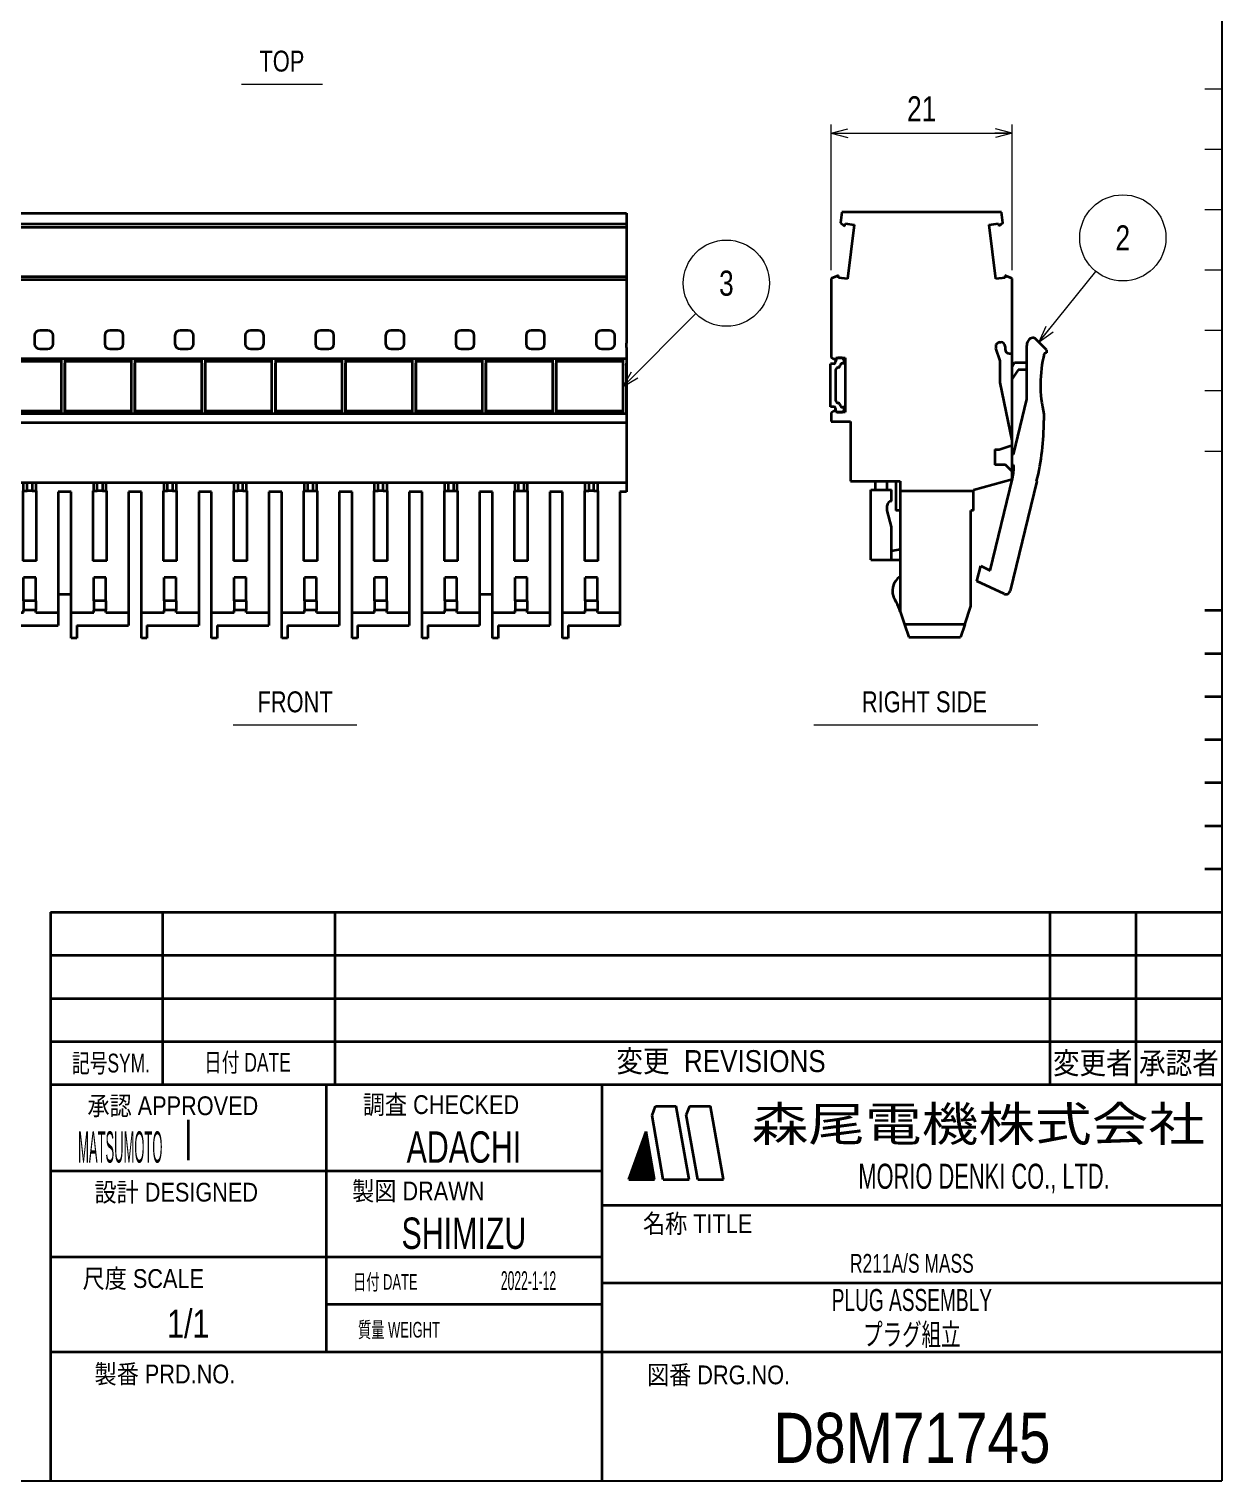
# Model space of a CAD drawing. Header units: millimetres. Extents: x 7 to 432, y 10 to 287.
# Drawn here: x 274.5 to 413, y 10.2 to 178.7 of the extents above; entities that cross this region are included whole.
import ezdxf
from ezdxf.enums import TextEntityAlignment as Align

# ---------------------------------------------------------------- set-up
doc = ezdxf.new("R2010")
doc.units = ezdxf.units.MM
for name, color, linetype in [('1', 7, 'Continuous'), ('GR01_バルーン', 7, 'Continuous'), ('図面枠D8M', 7, 'Continuous')]:
    doc.layers.add(name, color=color, linetype=linetype)
doc.styles.add('HG丸ｺﾞｼｯｸM-PRO', font='')
doc.styles.get('HG丸ｺﾞｼｯｸM-PRO').set_extended_font_data('HG丸ｺﾞｼｯｸM-PRO')

# ---------------------------------------------------------------- blocks, each defined once
blk = doc.blocks.new('BLKF024')
at = {"layer": '図面枠D8M', "color": 4, "linetype": 'Continuous', "lineweight": 13}
for p, q in [((345.992404, 50.333981), (346.206109, 50.547686)), ((346.073333, 50.556331), (346.18491, 50.667909)), ((346.154262, 50.778681), (346.163712, 50.788131)), ((344.8594, 47.221078), (346.502888, 48.864566)), ((344.940329, 47.443428), (346.48169, 48.984789)), ((345.021258, 47.665778), (346.460491, 49.105012)), ((345.102186, 47.888128), (346.439293, 49.225235)), ((345.183115, 48.110479), (346.418094, 49.345457)), ((345.264044, 48.332829), (346.396896, 49.46568)), ((345.344973, 48.555179), (346.375697, 49.585903)), ((345.425902, 48.777529), (346.354499, 49.706126)), ((345.506831, 48.999879), (346.3333, 49.826349)), ((345.58776, 49.22223), (346.312102, 49.946572)), ((345.668689, 49.44458), (346.290903, 50.066794)), ((345.749617, 49.66693), (346.269705, 50.187017)), ((345.830546, 49.88928), (346.248506, 50.30724)), ((345.911475, 50.111631), (346.227307, 50.427463)), ((344.157871, 45.246757), (346.693675, 47.782561)), ((344.211969, 45.442276), (346.672477, 47.902784)), ((344.292898, 45.664626), (346.651278, 48.023006)), ((344.299292, 45.246757), (346.714874, 47.662338)), ((344.373827, 45.886976), (346.63008, 48.143229)), ((344.440714, 45.246757), (346.736072, 47.542115)), ((344.454756, 46.109327), (346.608881, 48.263452)), ((344.535684, 46.331677), (346.587682, 48.383675)), ((344.582135, 45.246757), (346.757271, 47.421892)), ((344.616613, 46.554027), (346.566484, 48.503898)), ((344.697542, 46.776377), (346.545285, 48.624121)), ((344.723556, 45.246757), (346.778469, 47.301669)), ((344.778471, 46.998727), (346.524087, 48.744343)), ((344.864978, 45.246757), (346.799668, 47.181447)), ((345.006399, 45.246757), (346.820866, 47.061224)), ((345.147821, 45.246757), (346.842065, 46.941001)), ((345.289242, 45.246757), (346.863263, 46.820778)), ((345.430663, 45.246757), (346.884462, 46.700555)), ((345.572085, 45.246757), (346.90566, 46.580332)), ((345.713506, 45.246757), (346.926859, 46.46011)), ((345.854927, 45.246757), (346.948057, 46.339887)), ((345.996349, 45.246757), (346.969256, 46.219664)), ((346.13777, 45.246757), (346.990455, 46.099441)), ((346.279191, 45.246757), (347.011653, 45.979218)), ((346.420613, 45.246757), (347.032852, 45.858995)), ((346.562034, 45.246757), (347.05405, 45.738773)), ((346.703455, 45.246757), (347.075249, 45.61855)), ((346.844877, 45.246757), (347.096447, 45.498327)), ((346.986298, 45.246757), (347.117646, 45.378104)), ((347.12772, 45.246757), (347.138844, 45.257881))]:
    blk.add_line(p, q, dxfattribs=at)
blk = doc.blocks.new('BLKF023')
at = {"layer": '図面枠D8M', "color": 2, "linetype": 'Continuous', "lineweight": 25}
for p in [(413, 286.75), (7, 10.25)]:
    blk.add_line(p, (413, 10.25), dxfattribs=at)
at = {"layer": '図面枠D8M', "color": 4, "linetype": 'Continuous', "lineweight": 13}
for p, q in [((413, 171.75), (411, 171.75)), ((413, 164.75), (411, 164.75)), ((413, 157.75), (411, 157.75)), ((413, 150.75), (411, 150.75)), ((413, 143.75), (411, 143.75)), ((413, 136.75), (411, 136.75)), ((411, 129.75), (413, 129.75))]:
    blk.add_line(p, q, dxfattribs=at)
at = {"layer": '図面枠D8M', "color": 3, "linetype": 'Continuous', "lineweight": 35}
for p, q in [((413, 111.25), (411, 111.25)), ((413, 106.25), (411, 106.25)), ((413, 101.25), (411, 101.25)), ((413, 96.25), (411, 96.25)), ((413, 91.25), (411, 91.25)), ((413, 86.25), (411, 86.25)), ((413, 81.25), (411, 81.25)), ((277, 76.25), (413, 76.25)), ((277, 76.25), (277, 10.25)), ((290, 76.25), (290, 56.25)), ((310, 76.25), (310, 56.25)), ((393, 76.25), (393, 56.25)), ((403, 76.25), (403, 56.25)), ((277, 71.25), (413, 71.25)), ((277, 66.25), (413, 66.25)), ((277, 61.25), (413, 61.25)), ((277, 56.25), (413, 56.25)), ((309, 56.25), (309, 25.25)), ((341, 56.25), (341, 10.25)), ((346.84, 52.65), (347.23, 53.75)), ((348.14, 45.25), (346.84, 52.65)), ((347.23, 53.75), (349.64, 53.75)), ((351.14, 45.25), (349.64, 53.75)), ((351.18, 53.75), (350.82, 52.76)), ((352.14, 45.25), (350.82, 52.76)), ((351.18, 53.75), (353.64, 53.75)), ((355.14, 45.25), (353.64, 53.75)), ((293, 52.17), (293, 47.48)), ((344.14, 45.25), (346.16, 50.8)), ((347.14, 45.25), (346.16, 50.8)), ((277, 46.25), (341, 46.25)), ((344.14, 45.25), (347.14, 45.25)), ((348.14, 45.25), (351.14, 45.25)), ((352.14, 45.25), (355.14, 45.25)), ((341, 42.25), (413, 42.25)), ((277, 36.25), (341, 36.25)), ((341, 33.25), (413, 33.25)), ((309, 30.75), (341, 30.75)), ((277, 25.25), (413, 25.25))]:
    blk.add_line(p, q, dxfattribs=at)
at = {"layer": '図面枠D8M', "color": 4, "linetype": 'Continuous', "lineweight": 13}
blk.add_blockref('BLKF024', (0, 0), dxfattribs=at)
at = {"layer": '図面枠D8M', "color": 4, "linetype": 'Continuous', "lineweight": 13, "style": 'HG丸ｺﾞｼｯｸM-PRO'}
for s, height, width, p in [('記号SYM.', 2.182, 0.69227, (284.03, 58.74)), ('日付 DATE', 2.182, 0.692507, (299.87, 58.83)), ('変更  REVISIONS', 2.5455, 0.887352, (354.85, 58.97)), ('変更者', 2.545, 0.887717, (398, 58.75)), ('承認者', 2.545, 0.887717, (408, 58.75)), ('承認 APPROVED', 2.1818, 0.863151, (291.21, 53.79)), ('調査 CHECKED', 2.182, 0.863174, (322.34, 53.92)), ('設計 DESIGNED', 2.1818, 0.862613, (291.61, 43.76)), ('製図 DRAWN', 2.182, 0.863099, (319.7, 43.9)), ('名称 TITLE', 2.182, 0.862489, (352.13, 40.11)), ('尺度 SCALE', 2.182, 0.862581, (287.78, 33.74)), ('日付 DATE', 1.818, 0.618255, (315.88, 33.34)), ('質量 WEIGHT', 1.818, 0.618812, (317.46, 27.8)), ('製番 PRD.NO.', 2.182, 0.863299, (290.29, 22.66)), ('図番 DRG.NO.', 2.182, 0.863083, (354.56, 22.56))]:
    blk.add_text(s, height=height, dxfattribs=dict(at, width=width)).set_placement(p, align=Align.MIDDLE_CENTER)
at = {"layer": '図面枠D8M', "color": 2, "linetype": 'Continuous', "lineweight": 25, "style": 'HG丸ｺﾞｼｯｸM-PRO', "width": 1.206081}
blk.add_text('森尾電機株式会社', height=4, dxfattribs=at).set_placement((384.72, 51.68), align=Align.MIDDLE_CENTER)
at = {"layer": '図面枠D8M', "color": 3, "linetype": 'Continuous', "lineweight": 35, "style": 'HG丸ｺﾞｼｯｸM-PRO', "width": 0.652197}
blk.add_text('MORIO DENKI CO., LTD.', height=2.9091, dxfattribs=at).set_placement((385.38, 45.61), align=Align.MIDDLE_CENTER)
blk = doc.blocks.new('BLKF025')
at = {"layer": '図面枠D8M', "color": 3, "linetype": 'Continuous', "lineweight": 35, "style": 'HG丸ｺﾞｼｯｸM-PRO'}
for s, height, width, p in [('MATSUMOTO', 3.636, 0.309989, (285.11, 49)), ('ADACHI', 3.636, 0.72416, (325, 49)), ('SHIMIZU', 3.636, 0.725019, (325, 39)), ('R211A/S MASS', 2.1818, 0.691855, (377, 35.5)), ('2022-1-12', 2.182, 0.482367, (332.5, 33.5)), ('PLUG ASSEMBLY', 2.5455, 0.651557, (377, 31.25)), ('1/1', 3.273, 0.80628, (293, 28.5)), ('D8M71745', 5.818, 0.845432, (377, 15.25))]:
    blk.add_text(s, height=height, dxfattribs=dict(at, width=width)).set_placement(p, align=Align.MIDDLE_CENTER)
blk = doc.blocks.new('BLKF034')
at = {"layer": '1', "color": 7, "linetype": 'Continuous', "lineweight": 35}
for p, q in [((372.24, 117.15), (372.24, 125.25)), ((372.24, 125.25), (372.74, 125.25)), ((372.74, 125.25), (374.14, 125.25)), ((374.14, 125.25), (374.64, 125.25)), ((374.64, 123.95), (374.64, 125.25)), ((374.14, 122.85), (374.14, 123.45)), ((374.64, 120.98), (374.14, 122.85)), ((374.64, 118.15), (374.64, 120.98)), ((374.64, 117.15), (374.64, 118.15)), ((372.24, 117.15), (374.64, 117.15))]:
    blk.add_line(p, q, dxfattribs=at)
blk.add_arc((374.64, 123.45), 0.5, 90, 180, dxfattribs=at)
blk = doc.blocks.new('BLKF035')
at = {"layer": '1', "color": 7, "linetype": 'Continuous', "lineweight": 35}
for p, q in [((372.24, 117.15), (372.24, 125.25)), ((372.24, 125.25), (372.74, 125.25)), ((372.74, 125.25), (374.14, 125.25)), ((374.14, 125.25), (374.64, 125.25)), ((374.64, 123.95), (374.64, 125.25)), ((374.14, 122.85), (374.14, 123.45)), ((374.64, 120.98), (374.14, 122.85)), ((374.64, 118.15), (374.64, 120.98)), ((374.64, 117.15), (374.64, 118.15)), ((372.24, 117.15), (374.64, 117.15))]:
    blk.add_line(p, q, dxfattribs=at)
blk.add_arc((374.64, 123.45), 0.5, 90, 180, dxfattribs=at)
blk = doc.blocks.new('BLKF036')
at = {"layer": '1', "color": 7, "linetype": 'Continuous', "lineweight": 35}
for p, q in [((372.24, 117.15), (372.24, 125.25)), ((372.24, 125.25), (372.74, 125.25)), ((372.74, 125.25), (374.14, 125.25)), ((374.14, 125.25), (374.64, 125.25)), ((374.64, 123.95), (374.64, 125.25)), ((374.14, 122.85), (374.14, 123.45)), ((374.64, 120.98), (374.14, 122.85)), ((374.64, 118.15), (374.64, 120.98)), ((374.64, 117.15), (374.64, 118.15)), ((372.24, 117.15), (374.64, 117.15))]:
    blk.add_line(p, q, dxfattribs=at)
blk.add_arc((374.64, 123.45), 0.5, 90, 180, dxfattribs=at)
blk = doc.blocks.new('BLKF037')
at = {"layer": '1', "color": 7, "linetype": 'Continuous', "lineweight": 35}
for p, q in [((367.55, 134.9), (367.55, 139.9)), ((367.95, 139.9), (367.55, 139.9)), ((368.15, 140.15), (368.15, 140.1)), ((368.9, 140.59), (368.4, 140.59)), ((368.95, 139.95), (369.15, 139.95)), ((369.15, 139.95), (369.15, 140.15)), ((368.15, 139.15), (368.15, 135.65)), ((367.95, 134.9), (367.55, 134.9)), ((369.15, 134.85), (368.95, 134.85)), ((369.15, 134.65), (369.15, 134.85)), ((368.15, 134.7), (368.15, 134.65)), ((368.16, 134.53), (368.15, 134.65)), ((368.24, 134.36), (368.18, 134.48)), ((368.34, 134.26), (368.24, 134.36)), ((368.34, 134.26), (368.96, 134.26))]:
    blk.add_line(p, q, dxfattribs=at)
for centre, radius, start, end in [((367.95, 140.1), 0.2, 270, 0), ((368.65, 140.15), 0.5, 119.5672, 180), ((368.95, 139.65), 0.3, 90, 180), ((368.65, 140.15), 0.5, 0, 60.4328), ((368.45, 139.15), 0.3, 90, 180), ((368.45, 139.65), 0.2, 270, 0), ((367.95, 134.7), 0.2, 0, 90), ((368.45, 135.65), 0.3, 180, 270), ((368.45, 135.15), 0.2, 0, 90), ((368.95, 135.15), 0.3, 180, 270), ((368.65, 134.65), 0.5, 308.719, 0)]:
    blk.add_arc(centre, radius, start, end, dxfattribs=at)
blk = doc.blocks.new('FXTIP_ARROW_S')
at = {"color": 0, "linetype": 'Continuous', "lineweight": -2}
for q in [(-1, 0), (-0.966, 0.259), (-0.966, -0.259)]:
    blk.add_line((0, 0), q, dxfattribs=at)
blk = doc.blocks.new('FXTIP_ARROW_E')
at = {"color": 0, "linetype": 'Continuous', "lineweight": -2}
for q in [(-1, 0), (-0.966, 0.259), (-0.966, -0.259)]:
    blk.add_line((0, 0), q, dxfattribs=at)
blk = doc.blocks.new('BLKF039')
at = {"layer": '1', "color": 7, "linetype": 'Continuous', "lineweight": 35}
for p, q in [((314.54, 125.13), (315.04, 125.13)), ((314.54, 125.13), (314.54, 117.03)), ((315.64, 125.13), (315.04, 125.13)), ((315.64, 125.13), (316.14, 125.13)), ((316.14, 117.03), (316.14, 125.13)), ((315.04, 117.03), (314.54, 117.03)), ((315.64, 117.03), (315.04, 117.03)), ((316.14, 117.03), (315.64, 117.03))]:
    blk.add_line(p, q, dxfattribs=at)
blk = doc.blocks.new('BLKF040')
at = {"layer": '1', "color": 7, "linetype": 'Continuous', "lineweight": 35}
for p, q in [((306.39, 125.13), (306.39, 117.03)), ((306.39, 125.13), (306.89, 125.13)), ((306.89, 125.13), (307.49, 125.13)), ((307.49, 125.13), (307.99, 125.13)), ((307.99, 117.03), (307.99, 125.13)), ((306.89, 117.03), (306.39, 117.03)), ((307.49, 117.03), (306.89, 117.03)), ((307.99, 117.03), (307.49, 117.03))]:
    blk.add_line(p, q, dxfattribs=at)
blk = doc.blocks.new('BLKF041')
at = {"layer": '1', "color": 7, "linetype": 'Continuous', "lineweight": 35}
for p, q in [((265.64, 125.13), (266.14, 125.13)), ((265.64, 125.13), (265.64, 117.03)), ((266.14, 125.13), (266.74, 125.13)), ((266.74, 125.13), (267.24, 125.13)), ((267.24, 117.03), (267.24, 125.13)), ((266.14, 117.03), (265.64, 117.03)), ((266.74, 117.03), (266.14, 117.03)), ((267.24, 117.03), (266.74, 117.03))]:
    blk.add_line(p, q, dxfattribs=at)
blk = doc.blocks.new('BLKF042')
at = {"layer": '1', "color": 7, "linetype": 'Continuous', "lineweight": 35}
for p, q in [((298.24, 125.13), (298.74, 125.13)), ((298.24, 125.13), (298.24, 117.03)), ((299.34, 125.13), (298.74, 125.13)), ((299.34, 125.13), (299.84, 125.13)), ((299.84, 117.03), (299.84, 125.13)), ((298.74, 117.03), (298.24, 117.03)), ((299.34, 117.03), (298.74, 117.03)), ((299.84, 117.03), (299.34, 117.03))]:
    blk.add_line(p, q, dxfattribs=at)
blk = doc.blocks.new('BLKF043')
at = {"layer": '1', "color": 7, "linetype": 'Continuous', "lineweight": 35}
for p, q in [((273.79, 125.13), (273.79, 117.03)), ((273.79, 125.13), (274.29, 125.13)), ((274.89, 125.13), (274.29, 125.13)), ((274.89, 125.13), (275.39, 125.13)), ((275.39, 117.03), (275.39, 125.13)), ((274.29, 117.03), (273.79, 117.03)), ((274.89, 117.03), (274.29, 117.03)), ((275.39, 117.03), (274.89, 117.03))]:
    blk.add_line(p, q, dxfattribs=at)
blk = doc.blocks.new('BLKF044')
at = {"layer": '1', "color": 7, "linetype": 'Continuous', "lineweight": 35}
for p, q in [((281.94, 125.13), (281.94, 117.03)), ((281.94, 125.13), (282.44, 125.13)), ((283.04, 125.13), (282.44, 125.13)), ((283.04, 125.13), (283.54, 125.13)), ((283.54, 117.03), (283.54, 125.13)), ((282.44, 117.03), (281.94, 117.03)), ((283.04, 117.03), (282.44, 117.03)), ((283.54, 117.03), (283.04, 117.03))]:
    blk.add_line(p, q, dxfattribs=at)
blk = doc.blocks.new('BLKF045')
at = {"layer": '1', "color": 7, "linetype": 'Continuous', "lineweight": 35}
for p, q in [((290.09, 125.13), (290.09, 117.03)), ((290.09, 125.13), (290.59, 125.13)), ((291.19, 125.13), (290.59, 125.13)), ((291.19, 125.13), (291.69, 125.13)), ((291.69, 117.03), (291.69, 125.13)), ((290.59, 117.03), (290.09, 117.03)), ((291.19, 117.03), (290.59, 117.03)), ((291.69, 117.03), (291.19, 117.03))]:
    blk.add_line(p, q, dxfattribs=at)
blk = doc.blocks.new('BLKF046')
at = {"layer": '1', "color": 7, "linetype": 'Continuous', "lineweight": 35}
for p, q in [((338.99, 125.13), (339.49, 125.13)), ((338.99, 125.13), (338.99, 117.03)), ((340.09, 125.13), (339.49, 125.13)), ((340.09, 125.13), (340.59, 125.13)), ((340.59, 117.03), (340.59, 125.13)), ((339.49, 117.03), (338.99, 117.03)), ((340.09, 117.03), (339.49, 117.03)), ((340.59, 117.03), (340.09, 117.03))]:
    blk.add_line(p, q, dxfattribs=at)
blk = doc.blocks.new('BLKF047')
at = {"layer": '1', "color": 7, "linetype": 'Continuous', "lineweight": 35}
for p, q in [((322.69, 125.13), (323.19, 125.13)), ((322.69, 125.13), (322.69, 117.03)), ((323.19, 125.13), (323.79, 125.13)), ((323.79, 125.13), (324.29, 125.13)), ((324.29, 117.03), (324.29, 125.13)), ((323.19, 117.03), (322.69, 117.03)), ((323.79, 117.03), (323.19, 117.03)), ((324.29, 117.03), (323.79, 117.03))]:
    blk.add_line(p, q, dxfattribs=at)
blk = doc.blocks.new('BLKF048')
at = {"layer": '1', "color": 7, "linetype": 'Continuous', "lineweight": 35}
for p, q in [((330.84, 125.13), (331.34, 125.13)), ((330.84, 125.13), (330.84, 117.03)), ((331.34, 125.13), (331.94, 125.13)), ((331.94, 125.13), (332.44, 125.13)), ((332.44, 117.03), (332.44, 125.13)), ((331.34, 117.03), (330.84, 117.03)), ((331.94, 117.03), (331.34, 117.03)), ((332.44, 117.03), (331.94, 117.03))]:
    blk.add_line(p, q, dxfattribs=at)
blk = doc.blocks.new('BLKF049')
at = {"layer": '1', "color": 7, "linetype": 'Continuous', "lineweight": 35}
for p, q in [((262.36, 156.13), (262.36, 157.36)), ((262.36, 157.36), (343.86, 157.36)), ((343.86, 157.36), (343.86, 156.13)), ((262.36, 156.13), (343.86, 156.13)), ((262.36, 155.76), (262.36, 156.13)), ((262.36, 155.76), (343.86, 155.76)), ((262.36, 150.02), (262.36, 155.76)), ((343.86, 156.13), (343.86, 155.76)), ((343.86, 155.76), (343.86, 150.02)), ((262.36, 150.02), (343.86, 150.02)), ((262.36, 149.66), (262.36, 150.02)), ((343.86, 150.02), (343.86, 149.66)), ((262.36, 149.66), (343.86, 149.66)), ((262.36, 140.51), (262.36, 149.66)), ((343.86, 149.66), (343.86, 142.27)), ((268.56, 143.76), (267.61, 143.76)), ((276.71, 143.76), (275.76, 143.76)), ((284.86, 143.76), (283.91, 143.76)), ((293.01, 143.76), (292.06, 143.76)), ((301.16, 143.76), (300.21, 143.76)), ((309.31, 143.76), (308.36, 143.76)), ((317.46, 143.76), (316.51, 143.76)), ((325.61, 143.76), (324.66, 143.76)), ((333.76, 143.76), (332.81, 143.76)), ((341.91, 143.76), (340.96, 143.76)), ((267.01, 143.16), (267.01, 142.21)), ((267.61, 141.61), (268.56, 141.61)), ((269.16, 142.21), (269.16, 143.16)), ((275.16, 143.16), (275.16, 142.21)), ((275.76, 141.61), (276.71, 141.61)), ((277.31, 142.21), (277.31, 143.16)), ((283.31, 143.16), (283.31, 142.21)), ((283.91, 141.61), (284.86, 141.61)), ((285.46, 142.21), (285.46, 143.16)), ((291.46, 143.16), (291.46, 142.21)), ((292.06, 141.61), (293.01, 141.61)), ((293.61, 142.21), (293.61, 143.16)), ((299.61, 143.16), (299.61, 142.21)), ((300.21, 141.61), (301.16, 141.61)), ((301.76, 142.21), (301.76, 143.16)), ((307.76, 143.16), (307.76, 142.21)), ((308.36, 141.61), (309.31, 141.61)), ((309.91, 142.21), (309.91, 143.16)), ((315.91, 143.16), (315.91, 142.21)), ((316.51, 141.61), (317.46, 141.61)), ((318.06, 142.21), (318.06, 143.16)), ((324.06, 143.16), (324.06, 142.21)), ((324.66, 141.61), (325.61, 141.61)), ((326.21, 142.21), (326.21, 143.16)), ((332.21, 143.16), (332.21, 142.21)), ((332.81, 141.61), (333.76, 141.61)), ((334.36, 142.21), (334.36, 143.16)), ((340.36, 143.16), (340.36, 142.21)), ((340.96, 141.61), (341.91, 141.61)), ((342.51, 142.21), (342.51, 143.16)), ((343.86, 141.77), (343.86, 142.27)), ((343.86, 141.77), (343.86, 141.46)), ((262.36, 140.51), (343.86, 140.51)), ((262.36, 140.2), (262.36, 140.51)), ((262.36, 134.42), (262.36, 140.2)), ((262.65, 140.2), (270.12, 140.2)), ((270.51, 140.2), (278.27, 140.2)), ((278.66, 140.2), (286.42, 140.2)), ((286.81, 140.2), (294.57, 140.2)), ((294.96, 140.2), (302.72, 140.2)), ((303.11, 140.2), (310.87, 140.2)), ((311.26, 140.2), (319.02, 140.2)), ((319.41, 140.2), (327.17, 140.2)), ((327.56, 140.2), (335.32, 140.2)), ((335.71, 140.2), (343.47, 140.2)), ((343.86, 141.46), (343.86, 140.96)), ((343.86, 140.96), (343.86, 140.51)), ((343.86, 140.51), (343.86, 140.2)), ((343.86, 140.2), (343.86, 134.42)), ((262.36, 134.11), (262.36, 134.42)), ((262.36, 134.11), (343.86, 134.11)), ((262.36, 133.08), (262.36, 134.11)), ((262.65, 134.42), (270.12, 134.42)), ((270.51, 134.42), (278.27, 134.42)), ((278.66, 134.42), (286.42, 134.42)), ((286.81, 134.42), (294.57, 134.42)), ((294.96, 134.42), (302.72, 134.42)), ((303.11, 134.42), (310.87, 134.42)), ((311.26, 134.42), (319.02, 134.42)), ((319.41, 134.42), (327.17, 134.42)), ((327.56, 134.42), (335.32, 134.42)), ((335.71, 134.42), (343.47, 134.42)), ((343.86, 134.42), (343.86, 134.11)), ((343.86, 134.11), (343.86, 133.08)), ((262.36, 126.13), (262.36, 133.08)), ((262.36, 133.08), (343.86, 133.08)), ((343.86, 133.08), (343.86, 126.13)), ((262.36, 125.03), (262.36, 126.13)), ((262.36, 126.13), (265.74, 126.13)), ((263.11, 125.03), (262.36, 125.03)), ((263.11, 111.03), (263.11, 125.03)), ((265.74, 126.13), (266.14, 126.13)), ((265.74, 125.13), (265.74, 126.13)), ((266.14, 126.13), (266.74, 126.13)), ((266.14, 126.13), (266.14, 125.13)), ((266.14, 125.13), (266.74, 125.13)), ((266.74, 125.13), (266.74, 126.13)), ((266.74, 126.13), (267.14, 126.13)), ((267.14, 126.13), (267.14, 125.13)), ((267.14, 126.13), (273.89, 126.13)), ((271.26, 125.03), (269.76, 125.03)), ((269.76, 125.03), (269.76, 111.03)), ((271.26, 111.03), (271.26, 125.03)), ((273.89, 126.13), (274.29, 126.13)), ((273.89, 125.13), (273.89, 126.13)), ((274.29, 126.13), (274.89, 126.13)), ((274.29, 125.13), (274.29, 126.13)), ((274.89, 125.13), (274.29, 125.13)), ((274.89, 126.13), (274.89, 125.13)), ((274.89, 126.13), (275.29, 126.13)), ((275.29, 126.13), (282.04, 126.13)), ((275.29, 126.13), (275.29, 125.13)), ((279.41, 125.03), (277.91, 125.03)), ((277.91, 125.03), (277.91, 111.03)), ((279.41, 111.03), (279.41, 125.03)), ((282.04, 126.13), (282.44, 126.13)), ((282.04, 125.13), (282.04, 126.13)), ((282.44, 126.13), (283.04, 126.13)), ((282.44, 125.13), (282.44, 126.13)), ((283.04, 125.13), (282.44, 125.13)), ((283.04, 126.13), (283.44, 126.13)), ((283.04, 126.13), (283.04, 125.13)), ((283.44, 126.13), (283.44, 125.13)), ((283.44, 126.13), (290.19, 126.13)), ((287.56, 125.03), (286.06, 125.03)), ((286.06, 125.03), (286.06, 111.03)), ((287.56, 111.03), (287.56, 125.03)), ((290.19, 126.13), (290.59, 126.13)), ((290.19, 125.13), (290.19, 126.13)), ((290.59, 126.13), (291.19, 126.13)), ((290.59, 125.13), (290.59, 126.13)), ((291.19, 125.13), (290.59, 125.13)), ((291.19, 126.13), (291.59, 126.13)), ((291.19, 126.13), (291.19, 125.13)), ((291.59, 126.13), (298.34, 126.13)), ((291.59, 126.13), (291.59, 125.13)), ((295.71, 125.03), (294.21, 125.03)), ((294.21, 125.03), (294.21, 111.03)), ((295.71, 111.03), (295.71, 125.03)), ((298.34, 125.13), (298.34, 126.13)), ((298.34, 126.13), (298.74, 126.13)), ((298.74, 126.13), (298.74, 125.13)), ((298.74, 126.13), (299.34, 126.13)), ((299.34, 125.13), (298.74, 125.13)), ((299.34, 126.13), (299.74, 126.13)), ((299.34, 125.13), (299.34, 126.13)), ((299.74, 126.13), (306.49, 126.13)), ((299.74, 126.13), (299.74, 125.13)), ((303.86, 125.03), (302.36, 125.03)), ((302.36, 125.03), (302.36, 111.03)), ((303.86, 111.03), (303.86, 125.03)), ((306.49, 126.13), (306.89, 126.13)), ((306.49, 125.13), (306.49, 126.13)), ((306.89, 126.13), (307.49, 126.13)), ((306.89, 125.13), (306.89, 126.13)), ((306.89, 125.13), (307.49, 125.13)), ((307.49, 126.13), (307.89, 126.13)), ((307.49, 125.13), (307.49, 126.13)), ((307.89, 126.13), (314.64, 126.13)), ((307.89, 126.13), (307.89, 125.13)), ((312.01, 125.03), (310.51, 125.03)), ((310.51, 125.03), (310.51, 111.03)), ((312.01, 111.03), (312.01, 125.03)), ((314.64, 125.13), (314.64, 126.13)), ((314.64, 126.13), (315.04, 126.13)), ((315.04, 125.13), (315.04, 126.13)), ((315.04, 126.13), (315.64, 126.13)), ((315.64, 125.13), (315.04, 125.13)), ((315.64, 126.13), (316.04, 126.13)), ((315.64, 125.13), (315.64, 126.13)), ((316.04, 126.13), (322.79, 126.13)), ((316.04, 126.13), (316.04, 125.13)), ((320.16, 125.03), (318.66, 125.03)), ((318.66, 125.03), (318.66, 111.03)), ((320.16, 111.03), (320.16, 125.03)), ((322.79, 125.13), (322.79, 126.13)), ((322.79, 126.13), (323.19, 126.13)), ((323.19, 126.13), (323.19, 125.13)), ((323.19, 126.13), (323.79, 126.13)), ((323.19, 125.13), (323.79, 125.13)), ((323.79, 126.13), (324.19, 126.13)), ((323.79, 126.13), (323.79, 125.13)), ((324.19, 126.13), (330.94, 126.13)), ((324.19, 126.13), (324.19, 125.13)), ((328.31, 125.03), (326.81, 125.03)), ((326.81, 125.03), (326.81, 111.03)), ((328.31, 111.03), (328.31, 125.03)), ((330.94, 126.13), (331.34, 126.13)), ((330.94, 125.13), (330.94, 126.13)), ((331.34, 126.13), (331.94, 126.13)), ((331.34, 125.13), (331.34, 126.13)), ((331.34, 125.13), (331.94, 125.13)), ((331.94, 126.13), (332.34, 126.13)), ((331.94, 126.13), (331.94, 125.13)), ((332.34, 126.13), (339.09, 126.13)), ((332.34, 126.13), (332.34, 125.13)), ((336.46, 125.03), (334.96, 125.03)), ((334.96, 125.03), (334.96, 111.03)), ((336.46, 111.03), (336.46, 125.03)), ((339.09, 125.13), (339.09, 126.13)), ((339.09, 126.13), (339.49, 126.13)), ((339.49, 126.13), (340.09, 126.13)), ((339.49, 126.13), (339.49, 125.13)), ((340.09, 125.13), (339.49, 125.13)), ((340.09, 126.13), (340.49, 126.13)), ((340.09, 125.13), (340.09, 126.13)), ((340.49, 126.13), (343.86, 126.13)), ((340.49, 126.13), (340.49, 125.13)), ((343.86, 125.03), (343.11, 125.03)), ((343.11, 125.03), (343.11, 111.03)), ((343.86, 126.13), (343.86, 125.03)), ((266.74, 117.03), (266.14, 117.03)), ((274.89, 117.03), (274.29, 117.03)), ((283.04, 117.03), (282.44, 117.03)), ((291.19, 117.03), (290.59, 117.03)), ((299.34, 117.03), (298.74, 117.03)), ((307.49, 117.03), (306.89, 117.03)), ((315.64, 117.03), (315.04, 117.03)), ((323.79, 117.03), (323.19, 117.03)), ((331.94, 117.03), (331.34, 117.03)), ((340.09, 117.03), (339.49, 117.03)), ((265.74, 112.37), (265.74, 115.1)), ((267.14, 115.1), (265.74, 115.1)), ((267.14, 112.37), (267.14, 115.1)), ((275.29, 115.1), (273.89, 115.1)), ((273.89, 112.37), (273.89, 115.1)), ((275.29, 112.37), (275.29, 115.1)), ((283.44, 115.1), (282.04, 115.1)), ((282.04, 112.37), (282.04, 115.1)), ((283.44, 112.37), (283.44, 115.1)), ((291.59, 115.1), (290.19, 115.1)), ((290.19, 112.37), (290.19, 115.1)), ((291.59, 112.37), (291.59, 115.1)), ((299.74, 115.1), (298.34, 115.1)), ((298.34, 112.37), (298.34, 115.1)), ((299.74, 112.37), (299.74, 115.1)), ((307.89, 115.1), (306.49, 115.1)), ((306.49, 112.37), (306.49, 115.1)), ((307.89, 112.37), (307.89, 115.1)), ((316.04, 115.1), (314.64, 115.1)), ((314.64, 112.37), (314.64, 115.1)), ((316.04, 112.37), (316.04, 115.1)), ((322.79, 112.37), (322.79, 115.1)), ((324.19, 115.1), (322.79, 115.1)), ((324.19, 112.37), (324.19, 115.1)), ((330.94, 112.37), (330.94, 115.1)), ((332.34, 115.1), (330.94, 115.1)), ((332.34, 112.37), (332.34, 115.1)), ((339.09, 112.37), (339.09, 115.1)), ((340.49, 115.1), (339.09, 115.1)), ((340.49, 112.37), (340.49, 115.1)), ((265.74, 112.37), (265.74, 111.3)), ((265.74, 111.03), (265.74, 111.3)), ((267.14, 112.37), (267.14, 111.3)), ((267.14, 111.03), (267.14, 111.3)), ((273.89, 112.37), (273.89, 111.3)), ((273.89, 111.03), (273.89, 111.3)), ((275.29, 112.37), (275.29, 111.3)), ((275.29, 111.03), (275.29, 111.3)), ((282.04, 112.37), (282.04, 111.3)), ((282.04, 111.03), (282.04, 111.3)), ((283.44, 112.37), (283.44, 111.3)), ((283.44, 111.03), (283.44, 111.3)), ((290.19, 112.37), (290.19, 111.3)), ((290.19, 111.03), (290.19, 111.3)), ((291.59, 112.37), (291.59, 111.3)), ((291.59, 111.03), (291.59, 111.3)), ((298.34, 112.37), (298.34, 111.3)), ((298.34, 111.03), (298.34, 111.3)), ((299.74, 112.37), (299.74, 111.3)), ((299.74, 111.03), (299.74, 111.3)), ((306.49, 112.37), (306.49, 111.3)), ((306.49, 111.03), (306.49, 111.3)), ((307.89, 112.37), (307.89, 111.3)), ((307.89, 111.03), (307.89, 111.3)), ((314.64, 112.37), (314.64, 111.3)), ((314.64, 111.03), (314.64, 111.3)), ((316.04, 112.37), (316.04, 111.3)), ((316.04, 111.03), (316.04, 111.3)), ((322.79, 112.37), (322.79, 111.3)), ((322.79, 111.03), (322.79, 111.3)), ((324.19, 112.37), (324.19, 111.3)), ((324.19, 111.03), (324.19, 111.3)), ((330.94, 112.37), (330.94, 111.3)), ((330.94, 111.03), (330.94, 111.3)), ((332.34, 112.37), (332.34, 111.3)), ((332.34, 111.03), (332.34, 111.3)), ((339.09, 112.37), (339.09, 111.3)), ((339.09, 111.03), (339.09, 111.3)), ((340.49, 112.37), (340.49, 111.3)), ((340.49, 111.03), (340.49, 111.3)), ((263.11, 108.03), (263.11, 111.03)), ((263.11, 111.03), (265.74, 111.03)), ((263.76, 109.53), (263.76, 108.03)), ((263.76, 109.53), (269.76, 109.53)), ((267.14, 111.03), (269.76, 111.03)), ((269.76, 111.03), (269.76, 109.53)), ((271.26, 108.03), (271.26, 111.03)), ((271.26, 111.03), (273.89, 111.03)), ((271.91, 109.53), (271.91, 108.03)), ((271.91, 109.53), (277.91, 109.53)), ((275.29, 111.03), (277.91, 111.03)), ((277.91, 111.03), (277.91, 109.53)), ((279.41, 108.03), (279.41, 111.03)), ((279.41, 111.03), (282.04, 111.03)), ((280.06, 109.53), (280.06, 108.03)), ((280.06, 109.53), (286.06, 109.53)), ((283.44, 111.03), (286.06, 111.03)), ((286.06, 111.03), (286.06, 109.53)), ((287.56, 108.03), (287.56, 111.03)), ((287.56, 111.03), (290.19, 111.03)), ((288.21, 109.53), (288.21, 108.03)), ((288.21, 109.53), (294.21, 109.53)), ((291.59, 111.03), (294.21, 111.03)), ((294.21, 111.03), (294.21, 109.53)), ((295.71, 108.03), (295.71, 111.03)), ((295.71, 111.03), (298.34, 111.03)), ((296.36, 109.53), (296.36, 108.03)), ((296.36, 109.53), (302.36, 109.53)), ((299.74, 111.03), (302.36, 111.03)), ((302.36, 111.03), (302.36, 109.53)), ((303.86, 108.03), (303.86, 111.03)), ((303.86, 111.03), (306.49, 111.03)), ((304.51, 109.53), (304.51, 108.03)), ((304.51, 109.53), (310.51, 109.53)), ((307.89, 111.03), (310.51, 111.03)), ((310.51, 111.03), (310.51, 109.53)), ((312.01, 108.03), (312.01, 111.03)), ((312.01, 111.03), (314.64, 111.03)), ((312.66, 109.53), (312.66, 108.03)), ((312.66, 109.53), (318.66, 109.53)), ((316.04, 111.03), (318.66, 111.03)), ((318.66, 111.03), (318.66, 109.53)), ((320.16, 111.03), (322.79, 111.03)), ((320.16, 108.03), (320.16, 111.03)), ((320.81, 109.53), (320.81, 108.03)), ((320.81, 109.53), (326.81, 109.53)), ((324.19, 111.03), (326.81, 111.03)), ((326.81, 111.03), (326.81, 109.53)), ((328.31, 108.03), (328.31, 111.03)), ((328.31, 111.03), (330.94, 111.03)), ((328.96, 109.53), (334.96, 109.53)), ((328.96, 109.53), (328.96, 108.03)), ((332.34, 111.03), (334.96, 111.03)), ((334.96, 111.03), (334.96, 109.53)), ((336.46, 111.03), (339.09, 111.03)), ((336.46, 108.03), (336.46, 111.03)), ((337.11, 109.53), (343.11, 109.53)), ((337.11, 109.53), (337.11, 108.03)), ((340.49, 111.03), (343.11, 111.03)), ((343.11, 111.03), (343.11, 109.53)), ((263.76, 108.03), (263.11, 108.03)), ((271.91, 108.03), (271.26, 108.03)), ((280.06, 108.03), (279.41, 108.03)), ((288.21, 108.03), (287.56, 108.03)), ((296.36, 108.03), (295.71, 108.03)), ((304.51, 108.03), (303.86, 108.03)), ((312.66, 108.03), (312.01, 108.03)), ((320.81, 108.03), (320.16, 108.03)), ((328.96, 108.03), (328.31, 108.03)), ((337.11, 108.03), (336.46, 108.03))]:
    blk.add_line(p, q, dxfattribs=at)
at = {"layer": '1', "color": 2, "linetype": 'Continuous', "lineweight": 35}
for p, q in [((267.14, 112.37), (265.74, 112.37)), ((267.14, 111.3), (265.74, 111.3)), ((275.29, 112.37), (273.89, 112.37)), ((275.29, 111.3), (273.89, 111.3)), ((283.44, 112.37), (282.04, 112.37)), ((283.44, 111.3), (282.04, 111.3)), ((291.59, 112.37), (290.19, 112.37)), ((291.59, 111.3), (290.19, 111.3)), ((299.74, 112.37), (298.34, 112.37)), ((299.74, 111.3), (298.34, 111.3)), ((307.89, 112.37), (306.49, 112.37)), ((307.89, 111.3), (306.49, 111.3)), ((316.04, 112.37), (314.64, 112.37)), ((316.04, 111.3), (314.64, 111.3)), ((324.19, 112.37), (322.79, 112.37)), ((324.19, 111.3), (322.79, 111.3)), ((332.34, 112.37), (330.94, 112.37)), ((332.34, 111.3), (330.94, 111.3)), ((340.49, 112.37), (339.09, 112.37)), ((340.49, 111.3), (339.09, 111.3))]:
    blk.add_line(p, q, dxfattribs=at)
at = {"layer": '1', "color": 7, "linetype": 'Continuous', "lineweight": 35}
for centre, start, end in [((267.61, 143.16), 90, 180), ((268.56, 143.16), 0, 90), ((275.76, 143.16), 90, 180), ((276.71, 143.16), 0, 90), ((283.91, 143.16), 90, 180), ((284.86, 143.16), 0, 90), ((292.06, 143.16), 90, 180), ((293.01, 143.16), 0, 90), ((300.21, 143.16), 90, 180), ((301.16, 143.16), 0, 90), ((308.36, 143.16), 90, 180), ((309.31, 143.16), 0, 90), ((316.51, 143.16), 90, 180), ((317.46, 143.16), 0, 90), ((324.66, 143.16), 90, 180), ((325.61, 143.16), 0, 90), ((332.81, 143.16), 90, 180), ((333.76, 143.16), 0, 90), ((340.96, 143.16), 90, 180), ((341.91, 143.16), 0, 90), ((267.61, 142.21), 180, 270), ((268.56, 142.21), 270, 0), ((275.76, 142.21), 180, 270), ((276.71, 142.21), 270, 0), ((283.91, 142.21), 180, 270), ((284.86, 142.21), 270, 0), ((292.06, 142.21), 180, 270), ((293.01, 142.21), 270, 0), ((300.21, 142.21), 180, 270), ((301.16, 142.21), 270, 0), ((308.36, 142.21), 180, 270), ((309.31, 142.21), 270, 0), ((316.51, 142.21), 180, 270), ((317.46, 142.21), 270, 0), ((324.66, 142.21), 180, 270), ((325.61, 142.21), 270, 0), ((332.81, 142.21), 180, 270), ((333.76, 142.21), 270, 0), ((340.96, 142.21), 180, 270), ((341.91, 142.21), 270, 0)]:
    blk.add_arc(centre, 0.6, start, end, dxfattribs=at)
blk = doc.blocks.new('BLKF038')
at = {"layer": '1', "color": 7, "linetype": 'Continuous', "lineweight": 35}
for name in ['BLKF049', 'BLKF041', 'BLKF043', 'BLKF044', 'BLKF045', 'BLKF042', 'BLKF040', 'BLKF039', 'BLKF047', 'BLKF048', 'BLKF046']:
    blk.add_blockref(name, (0, 0), dxfattribs=at)

msp = doc.modelspace()

# ---------------------------------------------------------------- linework, layer by layer
at = {"layer": '1', "color": 7, "linetype": 'Continuous', "lineweight": 35}
for p, q in [((368.87, 157.47), (368.72, 156.24)), ((387.42, 157.47), (368.87, 157.47)), ((387.57, 156.24), (387.42, 157.47)), ((368.72, 156.24), (369.21, 155.87)), ((369.21, 155.87), (369.24, 156.15)), ((369.24, 156.15), (370.3, 156.01)), ((370.3, 156.01), (369.53, 149.74)), ((385.98, 156.01), (387.04, 156.15)), ((386.75, 149.74), (385.98, 156.01)), ((387.04, 156.15), (387.08, 155.87)), ((387.57, 156.24), (387.08, 155.87)), ((368.5, 150.14), (367.64, 149.77)), ((368.47, 149.87), (368.5, 150.14)), ((387.78, 150.14), (387.82, 149.87)), ((388.64, 149.77), (387.78, 150.14)), ((367.64, 149.77), (367.64, 140.62)), ((369.53, 149.74), (368.47, 149.87)), ((387.82, 149.87), (386.75, 149.74)), ((388.64, 141.07), (388.64, 149.77)), ((387.24, 140.25), (386.75, 141.72)), ((387.23, 142.38), (387.34, 142.38)), ((387.84, 141.88), (387.84, 141.57)), ((390.33, 140.05), (390.33, 142)), ((392.63, 141.52), (391.39, 142.76)), ((278.27, 134.11), (278.27, 140.51)), ((278.66, 140.51), (278.66, 134.11)), ((278.66, 134.17), (278.66, 139.95)), ((286.42, 139.54), (286.42, 140.51)), ((286.81, 140.51), (286.81, 134.11)), ((286.81, 134.17), (286.81, 139.95)), ((294.57, 134.11), (294.57, 140.51)), ((294.96, 140.51), (294.96, 134.11)), ((294.96, 134.17), (294.96, 139.95)), ((302.72, 139.54), (302.72, 140.51)), ((303.11, 140.51), (303.11, 134.11)), ((303.11, 134.17), (303.11, 139.95)), ((310.87, 134.11), (310.87, 140.51)), ((311.26, 140.51), (311.26, 134.11)), ((311.26, 134.17), (311.26, 139.95)), ((319.02, 139.54), (319.02, 140.51)), ((319.41, 140.51), (319.41, 134.11)), ((319.41, 134.17), (319.41, 139.95)), ((327.17, 134.11), (327.17, 140.51)), ((327.56, 140.51), (327.56, 134.11)), ((327.56, 134.17), (327.56, 139.95)), ((335.32, 139.54), (335.32, 140.51)), ((335.71, 140.51), (335.71, 134.11)), ((335.71, 134.17), (335.71, 139.95)), ((343.47, 134.11), (343.47, 140.51)), ((343.47, 139.79), (343.47, 139.95)), ((343.86, 139.95), (343.86, 134.17)), ((343.86, 134.17), (343.86, 139.95)), ((368.17, 140.32), (367.64, 140.62)), ((367.64, 140.62), (368.17, 140.32)), ((368.17, 140.32), (368.17, 140.59)), ((368.17, 140.59), (369.24, 140.59)), ((369.24, 140.59), (369.24, 134.26)), ((387.24, 137.7), (387.24, 140.25)), ((388.34, 141.07), (388.64, 141.07)), ((388.64, 130.97), (388.64, 141.07)), ((388.64, 139.58), (388.93, 140.05)), ((388.93, 140.05), (390.33, 140.05)), ((390.33, 139.2), (390.33, 140.05)), ((392.63, 141.14), (392.37, 141.07)), ((392.63, 141.52), (392.63, 141.14)), ((286.42, 134.11), (286.42, 139.54)), ((302.72, 134.11), (302.72, 139.54)), ((319.02, 134.11), (319.02, 139.54)), ((335.32, 134.11), (335.32, 139.54)), ((343.47, 139.79), (343.47, 139.74)), ((343.47, 139.54), (343.47, 139.74)), ((389.33, 139.2), (388.64, 138.13)), ((390.33, 139.2), (389.33, 139.2)), ((390.33, 135.8), (390.33, 139.2)), ((388.64, 130.97), (387.24, 137.7)), ((388.81, 129.37), (390.33, 135.8)), ((368.17, 134.54), (367.64, 134.23)), ((367.64, 134.23), (367.64, 133.2)), ((367.64, 133.2), (369.89, 133.2)), ((368.17, 134.26), (368.17, 134.54)), ((369.24, 134.26), (368.17, 134.26)), ((369.89, 133.2), (369.89, 126.25)), ((392.33, 134.03), (392.33, 133.31)), ((386.64, 129.95), (386.64, 128.15)), ((386.64, 129.95), (387.14, 129.95)), ((387.14, 129.95), (388.64, 130.45)), ((388.64, 130.45), (388.64, 130.97)), ((388.64, 130.45), (388.64, 130.97)), ((388.64, 127.4), (388.64, 130.45)), ((388.64, 127.4), (388.64, 130.45)), ((387.89, 128.15), (386.64, 128.15)), ((388.64, 127.4), (387.89, 128.15)), ((388.81, 129.37), (388.64, 129.37)), ((388.64, 128.17), (388.81, 128.17)), ((384.14, 125.25), (388.64, 126.49)), ((386.1, 115.92), (388.69, 126.59)), ((388.64, 126.49), (388.64, 127.4)), ((388.64, 126.49), (388.64, 127.4)), ((369.89, 126.25), (372.74, 126.25)), ((372.74, 126.25), (374.14, 126.25)), ((372.74, 126.25), (372.74, 125.25)), ((372.74, 125.25), (374.14, 125.25)), ((374.14, 126.25), (375.14, 126.25)), ((374.14, 125.25), (374.14, 126.25)), ((375.14, 126.25), (375.64, 126.25)), ((375.14, 126.25), (375.14, 122.85)), ((375.64, 126.25), (375.64, 125.15)), ((375.64, 125.15), (384.14, 125.15)), ((375.64, 125.15), (375.64, 122.85)), ((384.14, 125.25), (384.14, 125.15)), ((384.14, 122.85), (384.14, 125.15)), ((391.49, 126.25), (388.4, 113.53)), ((375.64, 122.85), (375.14, 122.85)), ((375.64, 122.85), (375.64, 118.35)), ((384.14, 122.85), (383.84, 122.85)), ((383.84, 111.75), (383.84, 122.85)), ((375.64, 118.35), (374.64, 118.15)), ((374.64, 117.15), (374.64, 118.15)), ((375.64, 118.35), (375.64, 117.15)), ((374.64, 117.15), (375.64, 117.15)), ((375.64, 117.15), (375.64, 115.22)), ((384.56, 114.66), (384.99, 116.44)), ((384.99, 116.44), (386.1, 115.92)), ((375.64, 115.22), (375.64, 111.15)), ((387.71, 113.19), (384.56, 114.66)), ((375.64, 111.15), (375.55, 111.41)), ((383.14, 109.65), (383.84, 111.75)), ((375.64, 111.15), (376.14, 109.65)), ((383.14, 109.65), (376.14, 109.65)), ((376.14, 109.65), (376.64, 108.15)), ((383.14, 109.65), (382.64, 108.15)), ((376.64, 108.15), (377.74, 108.15)), ((377.74, 108.15), (381.54, 108.15)), ((381.54, 108.15), (382.64, 108.15))]:
    msp.add_line(p, q, dxfattribs=at)
at = {"layer": '1', "color": 2, "linetype": 'Continuous', "lineweight": 35}
for p, q in [((277.91, 113.14), (279.41, 113.14)), ((326.81, 113.14), (328.31, 113.14))]:
    msp.add_line(p, q, dxfattribs=at)
at = {"layer": '1', "color": 7, "linetype": 'Continuous', "lineweight": 35}
for centre, radius, start, end in [((387.23, 141.88), 0.5, 90, 198.4349), ((387.34, 141.88), 0.5, 0, 90), ((388.34, 141.57), 0.5, 180, 270), ((391.33, 142), 1, 125.9645, 180), ((391.03, 142.4), 0.5, 90, 125.9645), ((391.03, 142.4), 0.5, 45, 90), ((406.93, 137.47), 15, 166.0967, 193.2615), ((362.33, 133.31), 30, 346.3877, 0), ((383.83, 127.77), 5, 346.3877, 4.6258), ((376.74, 113.55), 2, 123.367, 212.0777), ((387.92, 113.64), 0.5, 245, 270), ((387.92, 113.64), 0.5, 270, 346.3877), ((370.81, 109.83), 5, 18.4349, 32.0777)]:
    msp.add_arc(centre, radius, start, end, dxfattribs=at)
at = {"layer": 'GR01_バルーン', "color": 7, "linetype": 'Continuous', "lineweight": 13}
for p, q in [((299.17, 172.34), (308.57, 172.34)), ((367.64, 150.77), (367.64, 167.65)), ((388.64, 150.77), (388.64, 167.65)), ((367.64, 166.65), (388.64, 166.65)), ((391.78, 142.42), (398.35, 150.6)), ((343.47, 137.24), (351.94, 145.71)), ((298.23, 98), (312.56, 98)), ((365.63, 98), (391.63, 98))]:
    msp.add_line(p, q, dxfattribs=at)
for centre in [(401.49, 154.5), (355.47, 149.24)]:
    msp.add_circle(centre, 5, dxfattribs=at)

# ---------------------------------------------------------------- block references
at = {"layer": '1', "color": 7, "linetype": 'Continuous', "lineweight": 35}
for name in ['BLKF038', 'BLKF037', 'BLKF034', 'BLKF035', 'BLKF036']:
    msp.add_blockref(name, (0, 0), dxfattribs=at)
at = {"layer": 'GR01_バルーン', "color": 7, "linetype": 'Continuous', "lineweight": 13, "xscale": 2, "yscale": 2}
for name, p, rotation in [('FXTIP_ARROW_S', (367.64, 166.65), 180), ('FXTIP_ARROW_E', (388.64, 166.65), 360), ('FXTIP_ARROW_S', (391.78, 142.42), 231.208939604293), ('FXTIP_ARROW_S', (343.47, 137.24), 224.9999999999999)]:
    msp.add_blockref(name, p, dxfattribs=dict(at, rotation=rotation))
at = {"layer": '図面枠D8M', "color": 4, "linetype": 'Continuous', "lineweight": 13}
msp.add_blockref('BLKF023', (0, 0), dxfattribs=at)
at = {"layer": '図面枠D8M', "color": 3, "linetype": 'Continuous', "lineweight": 35}
msp.add_blockref('BLKF025', (0, 0), dxfattribs=at)

# ---------------------------------------------------------------- texts
at = {"layer": 'GR01_バルーン', "color": 7, "linetype": 'Continuous', "lineweight": 13, "style": 'HG丸ｺﾞｼｯｸM-PRO', "width": 0.784542}
msp.add_text('21', height=2.909, rotation=0, dxfattribs=at).set_placement((378.14, 167.15), align=Align.BOTTOM_CENTER)
for s, p in [('2', (401.49, 154.5)), ('3', (355.47, 149.24))]:
    msp.add_text(s, height=2.91, rotation=0, dxfattribs=at).set_placement(p, align=Align.MIDDLE_CENTER)
at = {"layer": '図面枠D8M', "color": 3, "linetype": 'Continuous', "lineweight": 13, "style": 'HG丸ｺﾞｼｯｸM-PRO'}
for s, width, p in [('TOP', 0.783957, (303.87, 175.01)), ('FRONT', 0.783037, (305.4, 100.66)), ('RIGHT SIDE', 0.783229, (378.46, 100.66))]:
    msp.add_text(s, height=2.424, dxfattribs=dict(at, width=width)).set_placement(p, align=Align.MIDDLE_CENTER)
at = {"layer": '図面枠D8M', "color": 3, "linetype": 'Continuous', "lineweight": 35, "style": 'HG丸ｺﾞｼｯｸM-PRO', "width": 0.651535}
msp.add_text('プラグ組立', height=2.545, dxfattribs=at).set_placement((377, 27.25), align=Align.MIDDLE_CENTER)

doc.saveas('drawing.dxf')
